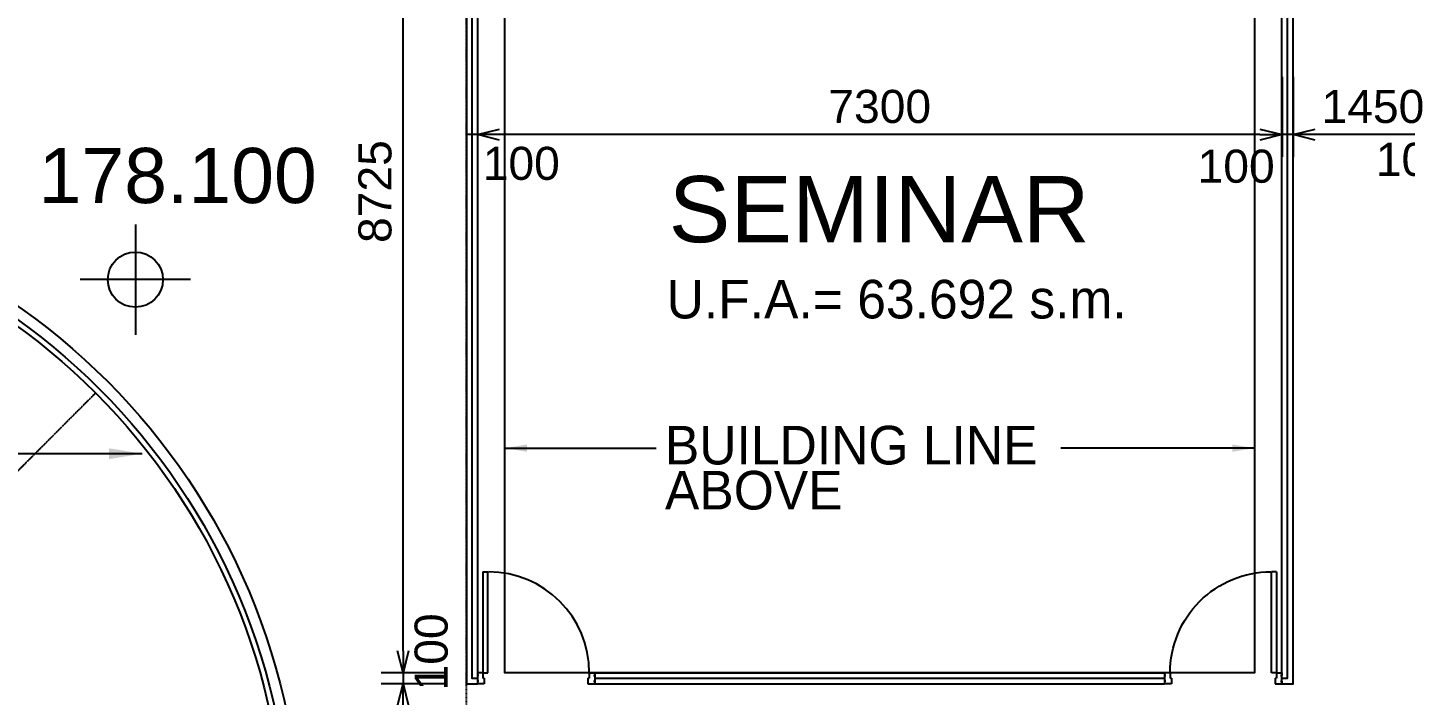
# Model space of a CAD drawing. Header units: millimetres. Extents: x 519 to 50132, y 345 to 55394.
# Drawn here: x 25263 to 37764, y 23657 to 29713 of the extents above; entities that cross this region are included whole.
import ezdxf

# ---------------------------------------------------------------- set-up
doc = ezdxf.new("R2010")
doc.units = ezdxf.units.MM
doc.linetypes.add('CENTER', pattern=[50.8, 31.75, -6.35, 6.35, -6.35])
doc.linetypes.add('DASHDOT', pattern=[1, 0.5, -0.25, 0, -0.25])
doc.layers.get('0').update_dxf_attribs({"color": 8})
doc.layers.get('Defpoints').update_dxf_attribs({"color": 8})
for name, color, linetype in [('DLN020__', 8, 'DASHDOT'), ('DLN030', 8, 'Continuous'), ('DLN032__', 8, 'Continuous'), ('DLN040__', 8, 'Continuous'), ('DLN041_1', 8, 'Continuous'), ('DLN324__', 8, 'Continuous'), ('DLN325__', 8, 'Continuous'), ('DLN327__', 8, 'CENTER'), ('FITDOOR', 8, 'Continuous'), ('LEVEL', 8, 'Continuous')]:
    doc.layers.add(name, color=color, linetype=linetype)
doc.styles.add('ROMANS', font='swissl.ttf')
doc.styles.add('SWIS721LT450', font='swissl.ttf')
doc.styles.add('SWIS721LT750', font='swissl.ttf')
doc.dimstyles.new('INTDIM', dxfattribs={"dimscale": 200, "dimtxt": 2.25, "dimasz": 1.5, "dimexe": 1, "dimexo": 0, "dimgap": 1, "dimtad": 1, "dimdec": 0, "dimrnd": 1, "dimzin": 1, "dimdsep": 46, "dimtxsty": 'SWIS721LT450', "dimcen": 1, "dimclrd": 256, "dimclre": 256, "dimclrt": 256, "dimaunit": 1, "dimadec": 3, "dimazin": 0, "dimtfac": 1, "dimtdec": 0, "dimtix": 1, "dimtmove": 2, "dimatfit": 0, "dimfxl": 1, "dimtolj": 1, "dimtzin": 0, "dimarcsym": 0})

# ---------------------------------------------------------------- blocks, each defined once
blk = doc.blocks.new('DIMARR')
for p, q in [((-1, 0.25), (0, 0)), ((-1, 0), (0, 0)), ((0, 0), (-1, -0.25))]:
    blk.add_line(p, q)
blk = doc.blocks.new('*D257')
at = {"layer": 'Defpoints', "color": 0, "transparency": 16777216}
for p in [(36744, 29465), (38194, 29465), (36744, 28742)]:
    blk.add_point(p, dxfattribs=at)
at = {"layer": 'DLN030', "lineweight": -2, "transparency": 16777216}
for p, q in [((36744, 29265), (36744, 28542)), ((38194, 29265), (38194, 28542)), ((37994, 28742), (36944, 28742))]:
    blk.add_line(p, q, dxfattribs=at)
at = {"layer": 'DLN030', "lineweight": -2, "transparency": 16777216, "xscale": 200, "yscale": 200, "zscale": 200, "rotation": 180}
blk.add_blockref('DIMARR', (36744, 28742), dxfattribs=at)
at = {"layer": 'DLN030', "lineweight": -2, "transparency": 16777216, "xscale": 200, "yscale": 200, "zscale": 200}
blk.add_blockref('DIMARR', (38194, 28742), dxfattribs=at)
at = {"layer": 'DLN030', "transparency": 16777216, "insert": (37469, 28996), "char_height": 300, "attachment_point": 5, "style": 'SWIS721LT450'}
blk.add_mtext('\\A1;1450', dxfattribs=at)
blk = doc.blocks.new('*D258')
at = {"layer": 'Defpoints', "color": 0, "transparency": 16777216}
for p in [(38194, 29465), (38294, 29465), (38194, 28742)]:
    blk.add_point(p, dxfattribs=at)
at = {"layer": 'DLN030', "lineweight": -2, "transparency": 16777216}
for p, q in [((38194, 29265), (38194, 28542)), ((38294, 29265), (38294, 28542)), ((38294, 28742), (38194, 28742))]:
    blk.add_line(p, q, dxfattribs=at)
at = {"layer": 'DLN030', "transparency": 16777216, "insert": (37845, 28516), "char_height": 300, "attachment_point": 5, "style": 'SWIS721LT450'}
blk.add_mtext('\\A1;100', dxfattribs=at)
blk = doc.blocks.new('*D261')
at = {"layer": 'Defpoints', "color": 0, "transparency": 16777216}
for p in [(28670, 32588), (29244, 32588), (29244, 23863)]:
    blk.add_point(p, dxfattribs=at)
at = {"layer": 'DLN030', "lineweight": -2, "transparency": 16777216}
for p, q in [((29044, 32588), (28470, 32588)), ((28670, 24063), (28670, 32388)), ((29044, 23863), (28470, 23863))]:
    blk.add_line(p, q, dxfattribs=at)
at = {"layer": 'DLN030', "lineweight": -2, "transparency": 16777216, "xscale": 200, "yscale": 200, "zscale": 200}
for p, rotation in [((28670, 32588), 90), ((28670, 23863), 270)]:
    blk.add_blockref('DIMARR', p, dxfattribs=dict(at, rotation=rotation))
at = {"layer": 'DLN030', "transparency": 16777216, "insert": (28416, 28226), "char_height": 300, "attachment_point": 5, "rotation": 90, "style": 'SWIS721LT450'}
blk.add_mtext('\\A1;8725', dxfattribs=at)
blk = doc.blocks.new('*D262')
at = {"layer": 'Defpoints', "color": 0, "transparency": 16777216}
for p in [(28670, 23763), (29244, 23863), (29244, 23763)]:
    blk.add_point(p, dxfattribs=at)
at = {"layer": 'DLN030', "lineweight": -2, "transparency": 16777216}
for p, q in [((29044, 23863), (28470, 23863)), ((29044, 23763), (28470, 23763)), ((28670, 23863), (28670, 23763))]:
    blk.add_line(p, q, dxfattribs=at)
at = {"layer": 'DLN030', "transparency": 16777216, "insert": (28926, 24052), "char_height": 300, "attachment_point": 5, "rotation": 90, "style": 'SWIS721LT450'}
blk.add_mtext('\\A1;100', dxfattribs=at)
blk = doc.blocks.new('*D314')
at = {"layer": 'Defpoints', "color": 0, "transparency": 16777216}
for p in [(36644, 29465), (36744, 29465), (36644, 28742)]:
    blk.add_point(p, dxfattribs=at)
at = {"layer": 'DLN030', "lineweight": -2, "transparency": 16777216}
for p, q in [((36644, 29265), (36644, 28542)), ((36744, 29265), (36744, 28542)), ((36744, 28742), (36644, 28742))]:
    blk.add_line(p, q, dxfattribs=at)
at = {"layer": 'DLN030', "transparency": 16777216, "insert": (36228, 28454), "char_height": 300, "attachment_point": 5, "rotation": 0, "style": 'SWIS721LT450'}
blk.add_mtext('\\A1;100', dxfattribs=at)
blk = doc.blocks.new('*D315')
at = {"layer": 'Defpoints', "color": 0, "transparency": 16777216}
for p in [(29344, 29465), (36644, 29465), (29344, 28742)]:
    blk.add_point(p, dxfattribs=at)
at = {"layer": 'DLN030', "lineweight": -2, "transparency": 16777216}
for p, q in [((29344, 29265), (29344, 28542)), ((36644, 29265), (36644, 28542)), ((36444, 28742), (29544, 28742))]:
    blk.add_line(p, q, dxfattribs=at)
at = {"layer": 'DLN030', "lineweight": -2, "transparency": 16777216, "xscale": 200, "yscale": 200, "zscale": 200, "rotation": 180}
blk.add_blockref('DIMARR', (29344, 28742), dxfattribs=at)
at = {"layer": 'DLN030', "lineweight": -2, "transparency": 16777216, "xscale": 200, "yscale": 200, "zscale": 200}
blk.add_blockref('DIMARR', (36644, 28742), dxfattribs=at)
at = {"layer": 'DLN030', "transparency": 16777216, "insert": (32994, 28996), "char_height": 300, "attachment_point": 5, "style": 'SWIS721LT450'}
blk.add_mtext('\\A1;7300', dxfattribs=at)
blk = doc.blocks.new('*D316')
at = {"layer": 'Defpoints', "color": 0, "transparency": 16777216}
for p in [(29244, 29465), (29344, 29465), (29244, 28742)]:
    blk.add_point(p, dxfattribs=at)
at = {"layer": 'DLN030', "lineweight": -2, "transparency": 16777216}
for p, q in [((29244, 29265), (29244, 28542)), ((29344, 29265), (29344, 28542)), ((29344, 28742), (29244, 28742))]:
    blk.add_line(p, q, dxfattribs=at)
at = {"layer": 'DLN030', "transparency": 16777216, "insert": (29742, 28480), "char_height": 300, "attachment_point": 5, "style": 'SWIS721LT450'}
blk.add_mtext('\\A1;100', dxfattribs=at)
blk = doc.blocks.new('DR1CL2')
at = {"layer": 'FITDOOR'}
for p, q in [((50, 0), (0, 0)), ((0, 0), (0, -25)), ((50, 0), (50, -50)), ((12, -25), (0, -25)), ((0, -75), (0, -100)), ((12, -75), (0, -75)), ((62.5, -100), (0, -100)), ((62.5, -50), (50, -50)), ((62.5, -50), (62.5, -100))]:
    blk.add_line(p, q, dxfattribs=at)
blk = doc.blocks.new('DR1CD')
at = {"layer": 'FITDOOR'}
for p, q in [((0, 1), (45, 1)), ((0, 1), (0, 0)), ((45, 0), (45, 1)), ((0, 0), (45, 0))]:
    blk.add_line(p, q, dxfattribs=at)
blk = doc.blocks.new('DR1CM')
at = {"layer": 'FITDOOR'}
blk.add_arc((0, 0), 1, 0, 90, dxfattribs=at)
blk = doc.blocks.new('DR1CR2')
at = {"layer": 'FITDOOR'}
for p, q in [((-50, 0), (-50, -50)), ((-50, 0), (0, 0)), ((0, 0), (0, -25)), ((-62.5, -50), (-50, -50)), ((-62.5, -50), (-62.5, -100)), ((-62.5, -100), (0, -100)), ((-12, -25), (0, -25)), ((-12, -75), (0, -75)), ((0, -75), (0, -100))]:
    blk.add_line(p, q, dxfattribs=at)
blk = doc.blocks.new('ELEX')
at = {"layer": 'DLN032__'}
for p, q in [((0, 0.5), (0, -0.5)), ((0.5, 0), (-0.5, 0))]:
    blk.add_line(p, q, dxfattribs=at)
blk.add_circle((0, 0), 0.25, dxfattribs=at)
at = {"layer": 'DLN032__', "style": 'ROMANS'}
blk.add_attdef('ELEX', (0.257, 0.354), '', height=0.5, dxfattribs=at)
blk = doc.blocks.new('*D358')
at = {"layer": 'Defpoints', "color": 0, "transparency": 16777216}
for p in [(29244, 23763), (28670, 22263), (29244, 22263)]:
    blk.add_point(p, dxfattribs=at)
at = {"layer": 'DLN030', "lineweight": -2, "transparency": 16777216}
for p, q in [((29044, 23763), (28470, 23763)), ((28670, 23563), (28670, 22463)), ((29044, 22263), (28470, 22263))]:
    blk.add_line(p, q, dxfattribs=at)
at = {"layer": 'DLN030', "lineweight": -2, "transparency": 16777216, "xscale": 200, "yscale": 200, "zscale": 200}
for p, rotation in [((28670, 23763), 90), ((28670, 22263), 270)]:
    blk.add_blockref('DIMARR', p, dxfattribs=dict(at, rotation=rotation))
at = {"layer": 'DLN030', "transparency": 16777216, "insert": (28416, 23013), "char_height": 300, "attachment_point": 5, "rotation": 90, "style": 'SWIS721LT450'}
blk.add_mtext('\\A1;1500', dxfattribs=at)

msp = doc.modelspace()

# ---------------------------------------------------------------- linework, layer by layer
at = {"layer": 'DLN020__'}
msp.add_line((29243.8, 4513.1), (29243.8, 51263.1), dxfattribs=at)
at = {"layer": 'DLN324__'}
for p, q in [((29343.8, 32588.1), (29343.8, 23763.1)), ((36643.8, 23763.1), (36643.8, 32588.1)), ((30408.8, 23863.1), (35578.8, 23863.1)), ((35578.8, 23863.1), (35578.8, 23763.1))]:
    msp.add_line(p, q, dxfattribs=at)
at = {"layer": 'DLN324__', "ltscale": 0.05}
msp.add_lwpolyline([(36393.8, 32763.1), (36393.8, 23863.1), (29593.8, 23863.1), (29593.8, 32763.1)], dxfattribs=at)
at = {"layer": 'DLN324__'}
for points in [[(29243.8, 32588.1), (29243.8, 23763.1), (29343.8, 23763.1)], [(29293.8, 32588.1), (29293.8, 23813.1), (29343.8, 23813.1)], [(36643.8, 23763.1), (36743.8, 23763.1), (36743.8, 32588.1)], [(36643.8, 23813.1), (36693.8, 23813.1), (36693.8, 32588.1)], [(30408.8, 23863.1), (30408.8, 23763.1), (35578.8, 23763.1)], [(30408.8, 23813.1), (35578.8, 23813.1)]]:
    msp.add_lwpolyline(points, dxfattribs=at)
at = {"layer": 'DLN324__', "ltscale": 0.05}
msp.add_circle((21743.8, 22263.1), 6000, dxfattribs=at)
at = {"layer": 'DLN324__'}
for radius in [5900, 5850]:
    msp.add_circle((21743.8, 22263.1), radius, dxfattribs=at)
at = {"layer": 'DLN327__', "ltscale": 0.02}
msp.add_line((17607.2, 18126.5), (25880.3, 26399.6), dxfattribs=at)

# ---------------------------------------------------------------- block references
at = {"layer": 'DLN032__'}
ref = msp.add_blockref('ELEX', (26240.4, 27427.8), dxfattribs=dict(at, xscale=1000, yscale=1000, zscale=1000))
ref.add_attrib('ELEX', '178.100', (25362.3, 28121.6), dxfattribs={"layer": 'LEVEL', "height": 500, "style": 'ROMANS'})
at = {"layer": 'DLN325__', "yscale": 915}
msp.add_blockref('DR1CD', (29393.8, 23863.1), dxfattribs=at)
at = {"layer": 'DLN325__', "xscale": 915, "yscale": 915, "zscale": 915}
msp.add_blockref('DR1CM', (29443.8, 23863.1), dxfattribs=at)
at = {"layer": 'DLN325__', "xscale": -915, "yscale": 915, "zscale": 915, "rotation": 359.9999999951596}
msp.add_blockref('DR1CM', (36543.8, 23863.1), dxfattribs=at)
at = {"layer": 'DLN325__', "xscale": -1, "yscale": 915, "rotation": 359.9999999933299}
msp.add_blockref('DR1CD', (36593.8, 23863.1), dxfattribs=at)
at = {"layer": 'DLN325__'}
for name, p in [('DR1CL2', (29343.8, 23863.1)), ('DR1CR2', (30408.8, 23863.1))]:
    msp.add_blockref(name, p, dxfattribs=at)
at = {"layer": 'DLN325__', "xscale": -1, "rotation": 359.9999999933299}
for name, p in [('DR1CR2', (35578.8, 23863.1)), ('DR1CL2', (36643.8, 23863.1))]:
    msp.add_blockref(name, p, dxfattribs=at)

# ---------------------------------------------------------------- texts
at = {"layer": 'DLN040__', "insert": (31045.1, 25338.3), "char_height": 350, "width": 4317.27, "attachment_point": 7, "line_spacing_factor": 0.7, "style": 'SWIS721LT750'}
msp.add_mtext('{\\fUnivers|b0|i0|c0|p34;BUILDING LINE ABOVE}', dxfattribs=at)
at = {"layer": 'DLN041_1', "style": 'SWIS721LT750'}
msp.add_text('SEMINAR', height=600, dxfattribs=at).set_placement((31079.7, 27766.6))
at = {"layer": 'DLN041_1', "insert": (31060.7, 27070.7), "char_height": 350, "width": 7280.208, "attachment_point": 7, "style": 'SWIS721LT750'}
msp.add_mtext('{\\fUnivers|b0|i0|c0|p34;U.F.A.= 63.692 s.m.}', dxfattribs=at)

# ---------------------------------------------------------------- dimensions: what is measured, and where the dimension line sits
at = {"layer": 'DLN030'}
for base, p1, p2, angle, picture, middle in [((28670.5, 32588.1), (29243.8, 23863.1), (29243.8, 32588.1), 270, '*D261', (28416.3, 28225.6)), ((28670.5, 22263.1), (29243.8, 23763.1), (29243.8, 22263.1), 90, '*D358', (28416.3, 23013.1))]:
    dim = msp.add_linear_dim(base=base, p1=p1, p2=p2, angle=angle, dimstyle='INTDIM', override={"dimscale": 1, "dimtxt": 300, "dimasz": 200, "dimexe": 200, "dimexo": 200, "dimgap": 100, "dimrnd": 0, "dimzin": 0, "dimblk": 'DIMARR', "dimcen": 200, "dimclrt": 256}, dxfattribs=at)
    dim.commit()
    dim.dimension.update_dxf_attribs({"geometry": picture, "text_midpoint": middle})
for base, p1, p2, picture, middle in [((29243.8, 28742), (29343.8, 29465.1), (29243.8, 29465.1), '*D316', (29742.2, 28479.6)), ((38193.8, 28742), (38293.8, 29465.1), (38193.8, 29465.1), '*D258', (37845.1, 28515.5))]:
    dim = msp.add_linear_dim(base=base, p1=p1, p2=p2, dimstyle='INTDIM', override={"dimscale": 1, "dimtxt": 300, "dimasz": 200, "dimexe": 200, "dimexo": 200, "dimgap": 100, "dimrnd": 0, "dimzin": 0, "dimblk": 'DIMARR', "dimcen": 200, "dimclrt": 256}, dxfattribs=at)
    dim.commit()
    dim.dimension.update_dxf_attribs({"geometry": picture, "text_midpoint": middle, "dimtype": 160})
for base, p1, p2, picture, middle in [((29343.8, 28742), (36643.8, 29465.1), (29343.8, 29465.1), '*D315', (32993.8, 28996.2)), ((36743.8, 28742), (38193.8, 29465.1), (36743.8, 29465.1), '*D257', (37468.8, 28996.2))]:
    dim = msp.add_linear_dim(base=base, p1=p1, p2=p2, dimstyle='INTDIM', override={"dimscale": 1, "dimtxt": 300, "dimasz": 200, "dimexe": 200, "dimexo": 200, "dimgap": 100, "dimrnd": 0, "dimzin": 0, "dimblk": 'DIMARR', "dimcen": 200, "dimclrt": 256}, dxfattribs=at)
    dim.commit()
    dim.dimension.update_dxf_attribs({"geometry": picture, "text_midpoint": middle})
for base, p1, p2, angle, picture, middle, dimtype in [((36643.8, 28742), (36743.8, 29465.1), (36643.8, 29465.1), 180, '*D314', (36228.1, 28454.3), 161), ((28670.5, 23763.1), (29243.8, 23863.1), (29243.8, 23763.1), 90, '*D262', (28925.7, 24052.5), 160)]:
    dim = msp.add_linear_dim(base=base, p1=p1, p2=p2, angle=angle, dimstyle='INTDIM', override={"dimscale": 1, "dimtxt": 300, "dimasz": 200, "dimexe": 200, "dimexo": 200, "dimgap": 100, "dimrnd": 0, "dimzin": 0, "dimblk": 'DIMARR', "dimcen": 200, "dimclrt": 256}, dxfattribs=at)
    dim.commit()
    dim.dimension.update_dxf_attribs({"geometry": picture, "text_midpoint": middle, "dimtype": dimtype})

# ---------------------------------------------------------------- leaders
for points in [[(29593.8, 25899.6), (30965.5, 25899.6)], [(36394.2, 25899.6), (34638.1, 25899.6)]]:
    msp.add_leader(points, dimstyle='INTDIM', override={"dimscale": 1, "dimtxt": 300, "dimasz": 200, "dimexe": 200, "dimexo": 200, "dimgap": 100, "dimrnd": 0, "dimzin": 0, "dimcen": 200, "dimclrt": 256}, dxfattribs=at)
at = {"layer": 'DLN040__'}
msp.add_leader([(26302.1, 25849.1), (24601, 25849.1)], dimstyle='INTDIM', override={"dimgap": 1, "dimtad": 0}, dxfattribs=at)

doc.saveas('drawing.dxf')
